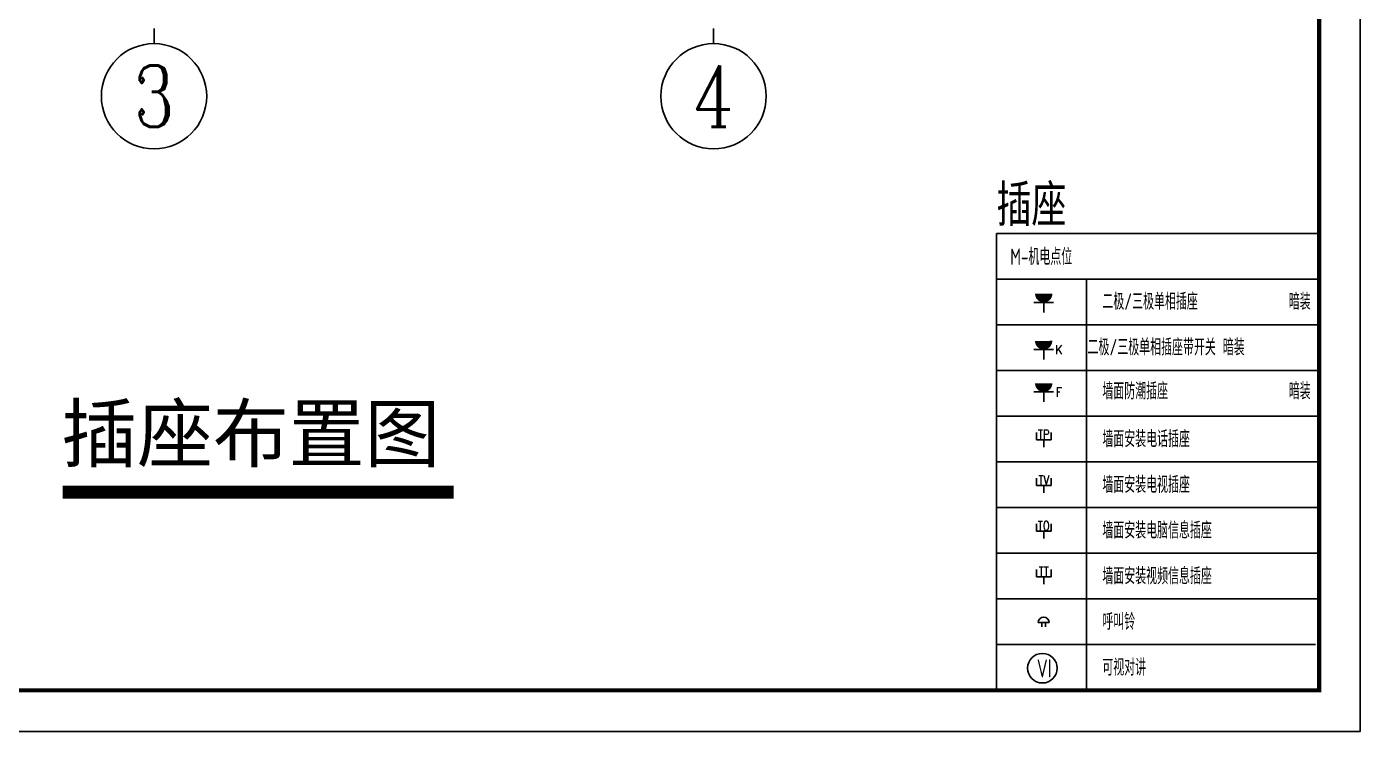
# Model space of a CAD drawing. Header units: millimetres. Extents: x -133666 to 880576, y -269375 to 86941.
# Drawn here: x 29100 to 37204, y -186999 to -182714 of the extents above; entities that cross this region are included whole.
import ezdxf
from ezdxf.enums import TextEntityAlignment as Align

# ---------------------------------------------------------------- set-up
doc = ezdxf.new("R2010")
doc.units = ezdxf.units.MM
doc.header["$LTSCALE"] = 1000
doc.linetypes.add('CENTER', pattern=[50.8, 31.75, -6.35, 6.35, -6.35])
doc.linetypes.add('CENTER2', pattern=[1.125, 0.75, -0.125, 0.125, -0.125])
doc.layers.get('0').update_dxf_attribs({"linetype": 'CONTINUOUS'})
for name, color, linetype in [('6#轴网(1-4)20181120$0$11 12 17 18 19 20 21 22-ZW$0$AXIS_轴号_A', 8, 'CONTINUOUS'), ('6#轴网(1-4)20181120$0$11 12 17 18 19 20 21 22-ZW$0$AXIS_轴文_A', 8, 'CONTINUOUS'), ('6#轴网(1-4)20181120$0$AXIS_TEXT', 8, 'CONTINUOUS'), ('AXIS', 253, 'CENTER'), ('BORDER', 7, 'CONTINUOUS'), ('DIM', 3, 'CONTINUOUS'), ('M-机电点位(布局空间)', 7, 'CONTINUOUS'), ('PUB_TEXT', 7, 'CONTINUOUS'), ('W-文字', 35, 'CONTINUOUS'), ('WALL', 2, 'CONTINUOUS')]:
    doc.layers.add(name, color=color, linetype=linetype)
doc.styles.add('6#轴网(1-4)20181120$0$11 12 17 18 19 20 21 22-ZW$0$_TCH_AXIS', font='COMPLEX', dxfattribs={"bigfont": 'GBCBIG'})
doc.styles.add('6#轴网(1-4)20181120$0$COMPLEX', font='COMPLEX')
doc.styles.add('HZ', font='romans.shx', dxfattribs={"width": 0.9, "bigfont": 'bzhz.shx'})
doc.styles.add('WORD-1', font='tssdeng.shx', dxfattribs={"width": 0.7, "bigfont": 'tssdchn.shx'})
doc.styles.add('XZ', font='', dxfattribs={"width": 0.7})
doc.styles.add('图框－2', font='tssdeng.shx', dxfattribs={"width": 0.7, "bigfont": 'TSSDCHN.shx'})
doc.styles.add('黑体', font='simhei.ttf')
doc.styles.get('XZ').set_extended_font_data('SimSun')

# ---------------------------------------------------------------- blocks, each defined once
blk = doc.blocks.new('6#轴网(1-4)20181120$0$_AXISO')
at = {"color": 8}
blk.add_circle((0, 0), 0.5, dxfattribs=at)
at = {"layer": '6#轴网(1-4)20181120$0$AXIS_TEXT', "color": 8, "style": '6#轴网(1-4)20181120$0$COMPLEX', "width": 1.041667}
blk.add_attdef('A', text='', height=0.56, dxfattribs=at).set_placement((-0.25, -0.28), (0.25, -0.28), align=Align.FIT)
blk = doc.blocks.new('B20190222125856')
at = {"layer": 'AXIS', "linetype": 'CENTER2'}
for p, q in [((3400, 11781), (3400, -2685.7)), ((6800, 11781), (6800, -2685.7))]:
    blk.add_line(p, q, dxfattribs=at)
at = {"layer": '6#轴网(1-4)20181120$0$11 12 17 18 19 20 21 22-ZW$0$AXIS_轴号_A'}
ref = blk.add_blockref('6#轴网(1-4)20181120$0$_AXISO', (3400, -3005.7), dxfattribs=dict(at, xscale=640, yscale=640, zscale=640))
ref.add_attrib('A', '3', dxfattribs={"layer": '6#轴网(1-4)20181120$0$11 12 17 18 19 20 21 22-ZW$0$AXIS_轴文_A', "height": 372.8, "style": '6#轴网(1-4)20181120$0$11 12 17 18 19 20 21 22-ZW$0$_TCH_AXIS'}).set_placement((3275.7, -3192.1), (3524.3, -3192.1), align=Align.FIT)
ref = blk.add_blockref('6#轴网(1-4)20181120$0$_AXISO', (6800, -3005.7), dxfattribs=dict(at, xscale=640, yscale=640, zscale=640))
ref.add_attrib('A', '4', dxfattribs={"layer": '6#轴网(1-4)20181120$0$11 12 17 18 19 20 21 22-ZW$0$AXIS_轴文_A', "height": 372.8, "style": '6#轴网(1-4)20181120$0$11 12 17 18 19 20 21 22-ZW$0$_TCH_AXIS', "width": 0.875}).set_placement((6675.7, -3192.1), (6924.3, -3192.1), align=Align.FIT)
blk = doc.blocks.new('B20190319225928')
at = {"layer": 'BORDER'}
blk.add_lwpolyline([(0, 0), (0, 29700), (42000, 29700), (42000, 0)], close=True, dxfattribs=at)
at = {"layer": 'BORDER', "const_width": 50}
blk.add_lwpolyline([(2500, 500), (2500, 29200), (41500, 29200), (41500, 500)], close=True, dxfattribs=at)
blk = doc.blocks.new('二极 三极单相插座  暗装')
for p, q in [((-54.1, 54.5), (54.1, 54.5)), ((0, 54.5), (0, 0))]:
    blk.add_line(p, q)
at = {"const_width": 47.2}
blk.add_lwpolyline([(23.6, 101.4, -0.414214), (0, 77.8, -0.414214), (-23.6, 101.4, -0.414214)], format="xyb", dxfattribs=at)
blk = doc.blocks.new('墙面防潮插座 暗装')
for p, q in [((-54.1, 54.5), (54.1, 54.5)), ((0, 54.5), (0, 0))]:
    blk.add_line(p, q)
at = {"const_width": 47.2}
blk.add_lwpolyline([(23.6, 101.4, -0.414214), (0, 77.8, -0.414214), (-23.6, 101.4, -0.414214)], format="xyb", dxfattribs=at)
at = {"style": 'HZ', "width": 0.9}
blk.add_text('F', height=50, dxfattribs=at).set_placement((82.8, 53.4), align=Align.MIDDLE)
blk = doc.blocks.new('墙面安装电话插座')
at = {"linetype": 'Continuous'}
for p, q in [((-40, 80), (-40, 40)), ((40, 80), (40, 40)), ((-40, 40), (40, 40)), ((0, 40), (0, 0))]:
    blk.add_line(p, q, dxfattribs=at)
at = {"style": 'HZ', "width": 0.8}
blk.add_text('TP', height=50, dxfattribs=at).set_placement((0, 70), align=Align.MIDDLE)
blk = doc.blocks.new('墙面安装电视插座')
at = {"linetype": 'Continuous'}
for p, q in [((-40, 80), (-40, 40)), ((40, 80), (40, 40)), ((-40, 40), (40, 40)), ((0, 40), (0, 0))]:
    blk.add_line(p, q, dxfattribs=at)
at = {"style": 'HZ', "width": 0.8}
blk.add_text('TV', height=50, dxfattribs=at).set_placement((0, 70), align=Align.MIDDLE)
blk = doc.blocks.new('墙面安装电脑信息插座')
at = {"linetype": 'Continuous'}
for p, q in [((-40, 80), (-40, 40)), ((40, 80), (40, 40)), ((-40, 40), (40, 40)), ((0, 40), (0, 0))]:
    blk.add_line(p, q, dxfattribs=at)
at = {"style": 'HZ', "width": 0.8}
blk.add_text('TO', height=50, dxfattribs=at).set_placement((0, 70), align=Align.MIDDLE)
blk = doc.blocks.new('呼叫铃')
for p, q in [((0, 0), (0, -24)), ((20, 0), (20, -24)), ((40, -0.1), (-20, -0.1))]:
    blk.add_line(p, q)
blk.add_arc((10, -0.1), 30, 0, 180)
blk = doc.blocks.new('dfdf')
at = {"layer": 'M-机电点位(布局空间)', "color": 7}
blk.add_circle((3951.18, 129.56), 1.8, dxfattribs=at)
at = {"layer": 'M-机电点位(布局空间)', "color": 7, "style": '图框－2', "width": 0.7}
blk.add_text('VI', height=2.2, dxfattribs=at).set_placement((3950.51, 128.43))
blk = doc.blocks.new('SDSDG')
for p, q in [((3940.56, 16.7), (3942.96, 16.7)), ((3941.76, 16.7), (3941.76, 15.48))]:
    blk.add_line(p, q)
at = {"const_width": 1.05}
blk.add_lwpolyline([(3942.28, 17.74, -0.414214), (3941.76, 17.21, -0.414214), (3941.23, 17.74, -0.414214)], format="xyb", dxfattribs=at)
at = {"style": 'HZ', "width": 0.9}
blk.add_text('K', height=1.11, dxfattribs=at).set_placement((3943.6, 16.67), align=Align.MIDDLE)

msp = doc.modelspace()

# ---------------------------------------------------------------- linework, layer by layer
at = {"linetype": 'Continuous'}
for p, q in [((35235.6, -186015.1), (35235.6, -186059.5)), ((35324.5, -186015.1), (35324.5, -186059.5)), ((35235.6, -186059.5), (35324.5, -186059.5)), ((35280, -186059.5), (35280, -186104))]:
    msp.add_line(p, q, dxfattribs=at)
at = {"layer": 'PUB_TEXT', "const_width": 80}
msp.add_lwpolyline([(29319.2, -185543.8), (31693.7, -185543.8)], dxfattribs=at)
at = {"layer": 'W-文字', "color": 249}
for p, q in [((36953.8, -184248.5), (34993.3, -184248.5)), ((36953.8, -184248.5), (34993.3, -184248.5)), ((35540, -184248.5), (35540, -186748.5)), ((36953.8, -184526.3), (34993.3, -184526.3)), ((36953.8, -184526.3), (34993.3, -184526.3)), ((36953.8, -184804.1), (34993.3, -184804.1)), ((36953.8, -184804.1), (34993.3, -184804.1)), ((36953.8, -185081.8), (34993.3, -185081.8)), ((36953.8, -185359.6), (34993.3, -185359.6)), ((36953.8, -185637.4), (34993.3, -185637.4)), ((36953.8, -185915.2), (34993.3, -185915.2)), ((36953.8, -186193), (34993.3, -186193)), ((36931.4, -186470.7), (34993.3, -186470.7)), ((36931.4, -186748.5), (34993.3, -186748.5))]:
    msp.add_line(p, q, dxfattribs=at)
for points in [[(34993.3, -183970.7), (36953.8, -183970.7), (36953.8, -186748.5)], [(34993.3, -186748.5), (34993.3, -183970.7)]]:
    msp.add_lwpolyline(points, dxfattribs=at)

# ---------------------------------------------------------------- block references
at = {"color": 0, "xscale": 50, "yscale": 50, "zscale": 50}
msp.add_blockref('SDSDG', (-161808.3, -185511.1), dxfattribs=at)
at = {"layer": 'DIM'}
msp.add_blockref('B20190222125856', (26474, -180131.2), dxfattribs=at)
at = {"layer": 'M-机电点位(布局空间)', "color": 7}
for name, p, xscale, yscale, zscale in [('二极 三极单相插座  暗装', (35280, -184450.8), 1.111111111124046, 1.111111111124046, 1.111111111124046), ('二极 三极单相插座  暗装', (35280, -184450.8), 1.111111111124046, 1.111111111124046, 1.111111111124046), ('墙面防潮插座 暗装', (35280, -184995.6), 1.111111111124046, 1.111111111124046, 1.111111111124046), ('墙面防潮插座 暗装', (35280, -184995.6), 1.111111111124046, 1.111111111124046, 1.111111111124046), ('墙面安装电话插座', (35280, -185270.6), 1.111111111124046, 1.111111111124046, 1.111111111124046), ('墙面安装电话插座', (35280, -185270.6), 1.111111111124046, 1.111111111124046, 1.111111111124046), ('墙面安装电视插座', (35280, -185548.4), 1.111111111124046, 1.111111111124046, 1.111111111124046), ('墙面安装电视插座', (35280, -185548.4), 1.111111111124046, 1.111111111124046, 1.111111111124046), ('墙面安装电脑信息插座', (35280, -185826.2), 1.111111111124046, 1.111111111124046, 1.111111111124046), ('呼叫铃', (35268.9, -186337.1), 1.111111111124046, 1.111111111124046, 1.111111111124046), ('dfdf', (-162287.2, -193092.5), 50, 50, 50)]:
    msp.add_blockref(name, p, dxfattribs=dict(at, xscale=xscale, yscale=yscale, zscale=zscale))
at = {"layer": 'WALL', "xscale": 0.5, "yscale": 0.5, "zscale": 0.5, "rotation": 270}
msp.add_blockref('B20190319225928', (22353.8, -165998.5), dxfattribs=at)

# ---------------------------------------------------------------- texts
at = {"style": 'HZ', "width": 0.8}
msp.add_text('TT', height=55.56, dxfattribs=at).set_placement((35280, -186026.2), align=Align.MIDDLE)
at = {"layer": 'M-机电点位(布局空间)', "color": 7, "style": 'WORD-1', "width": 0.7}
msp.add_text('M-机电点位', height=100, dxfattribs=at).set_placement((35076.5, -184112.4), align=Align.MIDDLE_LEFT)
msp.add_text('M-机电点位', height=100, dxfattribs=at).set_placement((35076.5, -184112.4), align=Align.MIDDLE_LEFT)
at = {"layer": 'PUB_TEXT', "style": '黑体'}
msp.add_text('插座布置图', height=337.59, dxfattribs=at).set_placement((29310.9, -185355.9))
at = {"layer": 'W-文字', "color": 35, "ltscale": 1000, "style": 'XZ', "width": 0.7}
msp.add_text('插座', height=222.22, dxfattribs=at).set_placement((34993.3, -183901.7))
msp.add_text('插座', height=222.22, dxfattribs=at).set_placement((34993.3, -183901.7))
at = {"layer": 'W-文字', "color": 35, "style": 'WORD-1', "width": 0.7}
for s, p in [('二极/三极单相插座 ', (35636.3, -184384.8)), ('二极/三极单相插座 ', (35636.3, -184384.8)), ('二极/三极单相插座带开关 暗装 ', (35546.2, -184662.5)), ('墙面防潮插座', (35636.3, -184929.6)), ('墙面防潮插座', (35636.3, -184929.6)), ('墙面安装电话插座', (35636.3, -185220.7)), ('墙面安装电话插座', (35636.3, -185220.7)), ('墙面安装电视插座', (35636.3, -185498.5)), ('墙面安装电脑信息插座', (35636.3, -185776.3)), ('墙面安装视频信息插座', (35636.3, -186054.1)), ('呼叫铃', (35636.3, -186331.8)), ('可视对讲', (35636.3, -186609.6))]:
    msp.add_text(s, height=100, dxfattribs=at).set_placement(p, align=Align.MIDDLE_LEFT)
for p in [(36835.6, -184384.8), (36835.6, -184929.6)]:
    msp.add_text('暗装', height=100, dxfattribs=at).set_placement(p, align=Align.MIDDLE_CENTER)

doc.saveas('drawing.dxf')
